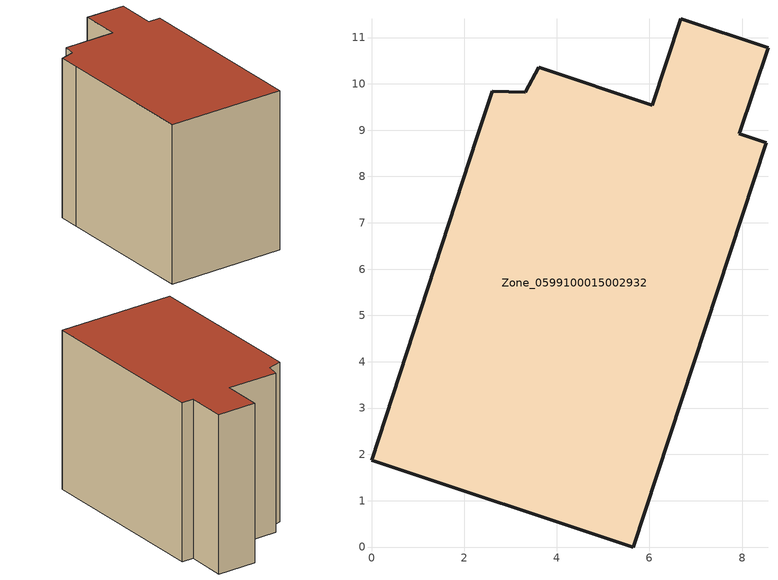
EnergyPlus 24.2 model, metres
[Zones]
Zone_0599100015002932
 floor ground (C_G): 6.06,9.54 6.68,11.4 8.56,10.78 7.94,8.92 8.52,8.73 5.66,0 0,1.87 2.27,8.84 2.61,9.85 3.31,9.82 3.61,10.36 z0.83
 wall outside (C_F): 7.94,8.92 8.56,10.78 6.68,11.4 6.06,9.54 3.61,10.36 3.31,9.82 2.61,9.85 2.27,8.84 0,1.87 5.66,0 8.52,8.73 7.94,8.92 z0.83:8.79
 roof outside (C_R): 3.61,10.36 3.31,9.82 2.61,9.85 2.27,8.84 0,1.87 5.66,0 8.52,8.73 7.94,8.92 8.56,10.78 6.68,11.4 6.06,9.54 z8.79
[BUILDING]
Pand.0599100015002932: North Axis=0; Terrain=City; Loads Convergence Tolerance Value=0.04; Temperature Convergence Tolerance Value=0.4; Solar Distribution=FullExterior; Maximum Number of Warmup Days=25; Minimum Number of Warmup Days=1
[Site:Location]
Rotterdam.The.Hague.AP_ZH_NLD Design_Conditions: Latitude=51.96; Longitude=4.45; Time Zone=1; Elevation=-4.5
[SITE:GROUNDTEMPERATURE:BUILDINGSURFACE]
18, 18, 18, 18, 18, 18, 18, 18, 18, 18, 18, 18
[MATERIAL] Thermal Absorptance=0.9; Solar Absorptance=0.7; Visible Absorptance=0.7
Name | Roughness | Thickness | Conductivity | Density | Specific Heat
G.TI.1965-1974 | MediumSmooth | 0.15 | 0.882353 | 540 | 1210
F.TI.1965-1974 | Rough | 0.3 | 0.697674 | 1920 | 840
R.TI.1965-1974 | MediumRough | 0.2 | 0.232558 | 1500 | 1000
[CONSTRUCTION]
C_G: G.TI.1965-1974
C_F: F.TI.1965-1974
C_R: R.TI.1965-1974
[ZONE]
Zone_0599100015002932: Type=1; Multiplier=1; Ceiling Height=Autocalculate; Volume=Autocalculate; Floor Area=autocalculate; Part of Total Floor Area=Yes
[ZONEINFILTRATION:DESIGNFLOWRATE]
Infil_Zone_0599100015002932: Zone or ZoneList or Space or SpaceList=Zone_0599100015002932; Schedule=AlwaysOn; Design Flow Rate Calculation Method=Flow/Area; Flow Rate per Floor Area=0.003; Constant Term Coefficient=1; Temperature Term Coefficient=0; Velocity Term Coefficient=0; Velocity Squared Term Coefficient=0
[HVACTEMPLATE:ZONE:IDEALLOADSAIRSYSTEM]
Zone_0599100015002932: Maximum Heating Supply Air Temperature=50; Minimum Cooling Supply Air Temperature=13; Maximum Heating Supply Air Humidity Ratio=0.0156; Minimum Cooling Supply Air Humidity Ratio=0.0077; Heating Limit=NoLimit; Cooling Limit=NoLimit; Dehumidification Control Type=ConstantSensibleHeatRatio; Cooling Sensible Heat Ratio=0.7; Dehumidification Setpoint=60; Humidification Control Type=None; Humidification Setpoint=30; Outdoor Air Method=None; Outdoor Air Flow Rate per Person=0.00944; Outdoor Air Flow Rate per Zone Floor Area=0; Outdoor Air Flow Rate per Zone=0; Demand Controlled Ventilation Type=None; Outdoor Air Economizer Type=NoEconomizer; Heat Recovery Type=None; Sensible Heat Recovery Effectiveness=0.7; Latent Heat Recovery Effectiveness=0.65
[ZONECONTROL:THERMOSTAT]
ThermostatControl_Zone_0599100015002932: Zone or ZoneList=Zone_0599100015002932; Control Type Schedule=DualSetpointControlType; Control 1=Thermostat_Zone_0599100015002932; Temperature Difference Between Cutout And Setpoint=0
[THERMOSTATSETPOINT:DUALSETPOINT]
Thermostat_Zone_0599100015002932: Heating Setpoint Temperature Schedule=HeatingSetpoint_Zone_0599100015002932; Cooling Setpoint Temperature Schedule=CoolingSetpoint_Zone_0599100015002932
[SCHEDULE:COMPACT]
HeatingSetpoint_Zone_0599100015002932: Through: 12/31, For: AllDays, Until: 24:00, 21
CoolingSetpoint_Zone_0599100015002932: Through: 12/31, For: AllDays, Until: 24:00, 24
DualSetpointControlType: Through: 12/31, For: AllDays, Until: 24:00, 4
AlwaysOn: Through: 12/31, For: AllDays, Until: 24:00, 1
